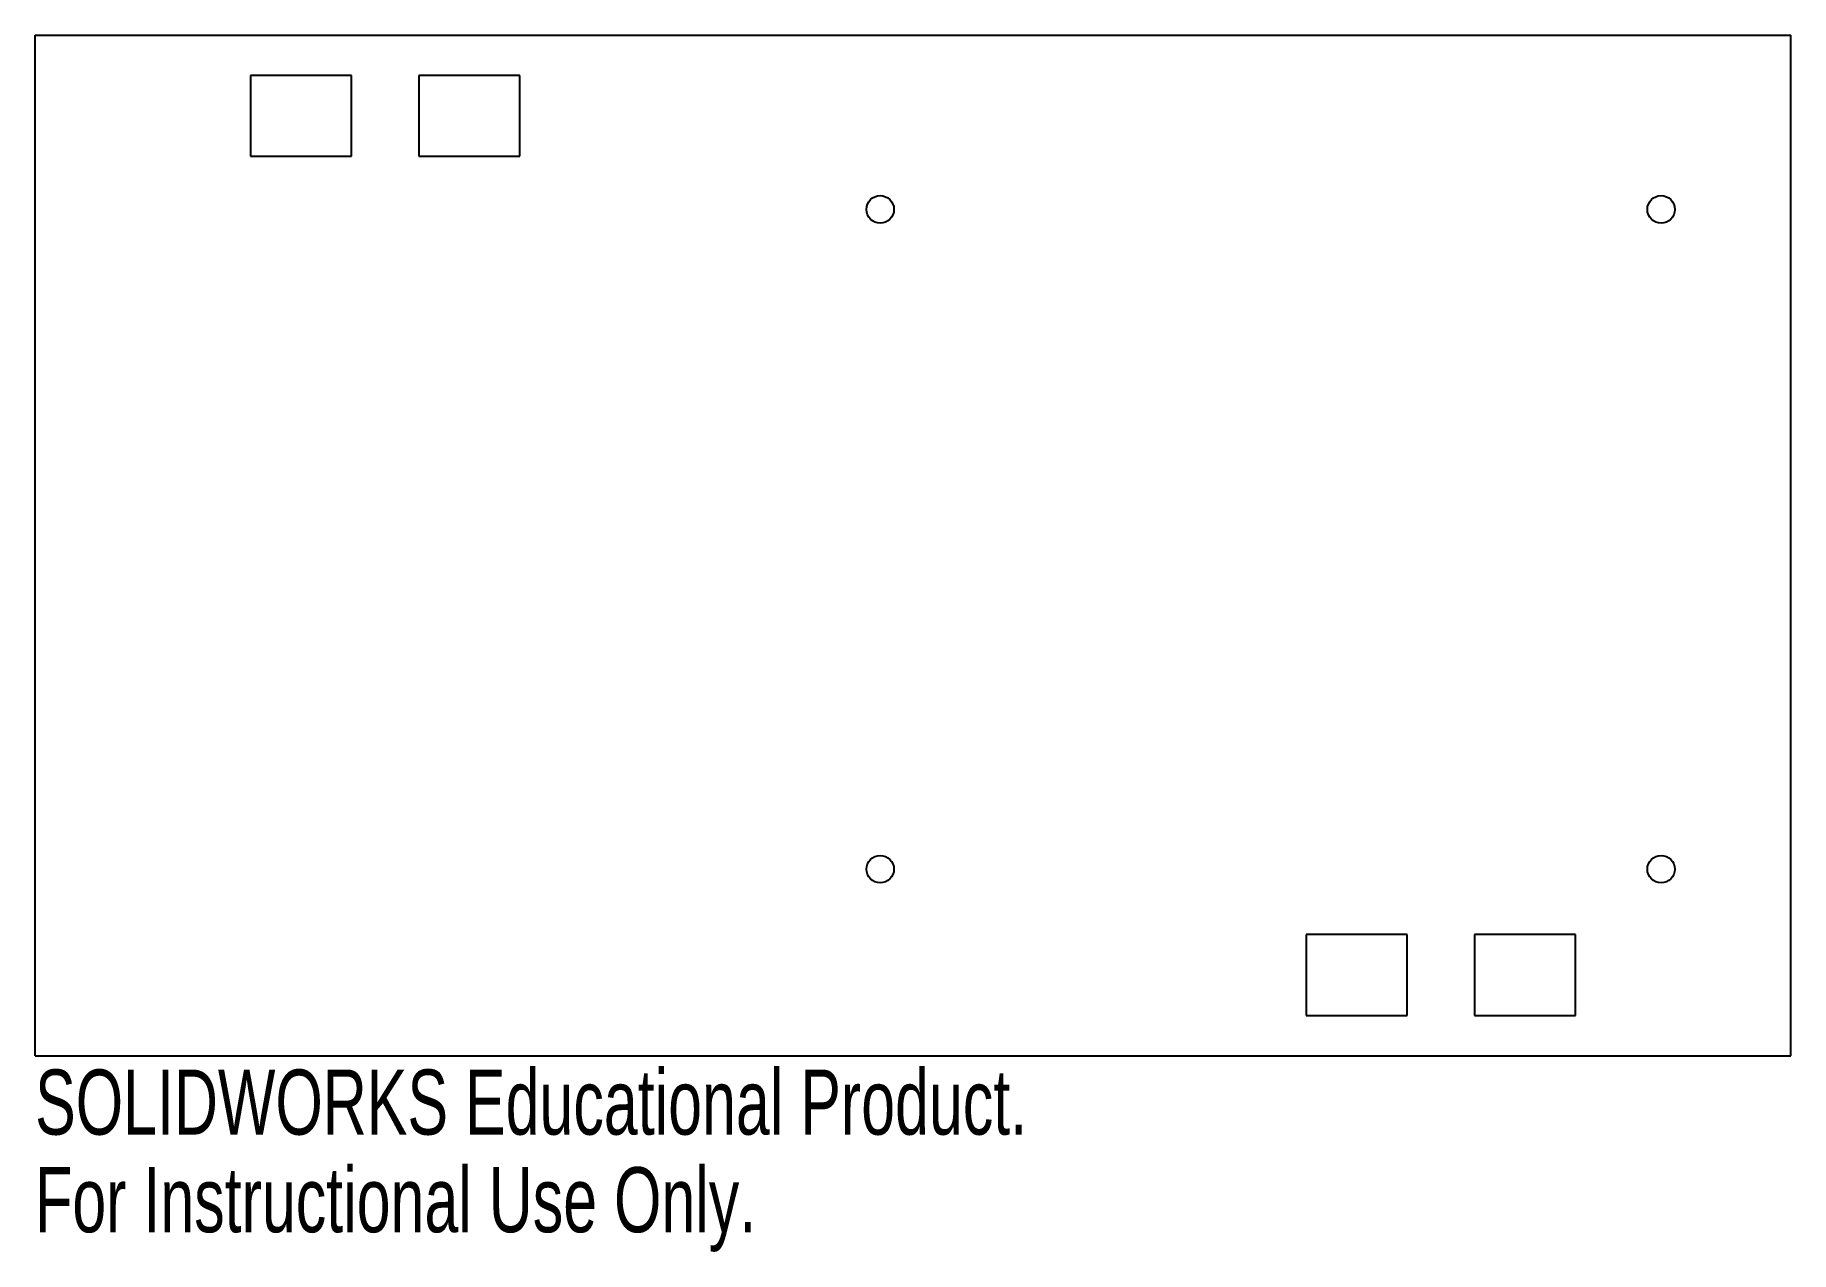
# Model space of a CAD drawing. Header units: millimetres. Extents: x 0 to 130, y -15 to 76.
import ezdxf

# ---------------------------------------------------------------- set-up
doc = ezdxf.new("R2010")
doc.units = ezdxf.units.MM
doc.styles.add('SLDTEXTSTYLE0', font='TXT', dxfattribs={"width": 0.7})

msp = doc.modelspace()

# ---------------------------------------------------------------- linework, layer by layer
at = {"color": 7, "linetype": 'Continuous', "lineweight": 25}
for p, q in [((0, 75.8), (130.41, 75.8)), ((0, 0), (0, 75.8)), ((130.41, 0), (130.41, 75.8)), ((16, 72.8), (16, 66.8)), ((23.5, 72.8), (16, 72.8)), ((23.5, 66.8), (23.5, 72.8)), ((28.5, 72.8), (28.5, 66.8)), ((36, 72.8), (28.5, 72.8)), ((36, 66.8), (36, 72.8)), ((16, 66.8), (23.5, 66.8)), ((28.5, 66.8), (36, 66.8)), ((94.41, 9), (94.41, 3)), ((101.91, 9), (94.41, 9)), ((101.91, 3), (101.91, 9)), ((106.91, 9), (106.91, 3)), ((114.41, 9), (106.91, 9)), ((114.41, 3), (114.41, 9)), ((94.41, 3), (101.91, 3)), ((106.91, 3), (114.41, 3)), ((0, 0), (130.41, 0))]:
    msp.add_line(p, q, dxfattribs=at)
for centre in [(62.77, 62.86), (120.77, 62.86), (62.77, 13.86), (120.77, 13.86)]:
    msp.add_circle(centre, 1.02, dxfattribs=at)

# ---------------------------------------------------------------- texts
at = {"color": 7, "linetype": 'Continuous', "char_height": 4.8336, "attachment_point": 1, "style": 'SLDTEXTSTYLE0'}
for s, insert in [('SOLIDWORKS Educational Product.', (0, -1.02)), ('For Instructional Use Only.', (0, -8.27))]:
    msp.add_mtext(s, dxfattribs=dict(at, insert=insert))

doc.saveas('drawing.dxf')
